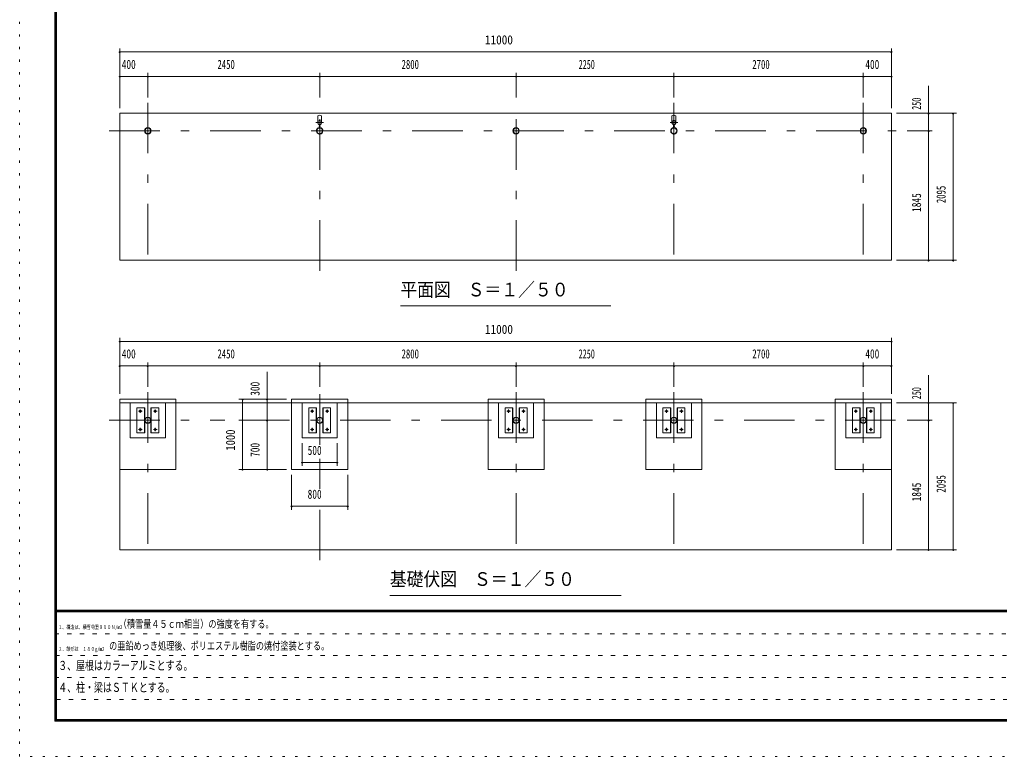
# Model space of a CAD drawing. Units: millimetres, scale not verified, with parts at other scales. Extents: x -25407 to 25413, y -10500 to 10500.
# Drawn here: x -4287 to 9680, y -10500 to 0 of the extents above; entities that cross this region are included whole.
import ezdxf
from ezdxf.enums import TextEntityAlignment as Align

# ---------------------------------------------------------------- set-up
doc = ezdxf.new("R2010")
doc.units = ezdxf.units.MM
doc.header["$LTSCALE"] = 60
for name, pattern in [('USER1', [3, 1, -2]), ('USER3', [24, 12, -5, 2, -5]), ('USER4', [3, 0.5, -2.5])]:
    doc.linetypes.add(name, pattern=pattern)
doc.layers.add('0-1_0-F1TEXT', color=7, linetype='Continuous')
for name, color, linetype, lineweight in [('0-2_1-05BOLD', 7, 'Continuous', 18), ('0-3_1-25CENTER', 3, 'USER3', 18), ('0-5_1-55DIM', 3, 'Continuous', 18), ('0-C_F-F1PAPER', 5, 'Continuous', 18), ('0-D_F-E_J_ADD', 5, 'USER4', 18)]:
    doc.layers.add(name, color=color, linetype=linetype, lineweight=lineweight)
doc.styles.add('ＭＳ ゴシック', font='')
doc.styles.get('ＭＳ ゴシック').set_extended_font_data('MS Gothic')

msp = doc.modelspace()

# ---------------------------------------------------------------- linework, layer by layer
at = {"layer": '0-2_1-05BOLD'}
for p, q in [((-37.24, -1457.81), (-37.24, -1373.23)), ((17.76, -1373.23), (17.76, -1457.81)), ((5012.76, -1373.23), (5012.76, -1457.81)), ((5067.76, -1457.81), (5067.76, -1373.23)), ((-14.35, -1496.06), (-14.35, -1539.41)), ((-12.75, -1540.88), (-12.75, -1494.67)), ((-6.75, -1494.67), (-6.75, -1540.88)), ((-5.14, -1539.41), (-5.14, -1496.06)), ((5035.66, -1539.41), (5035.66, -1496.06)), ((5037.26, -1494.67), (5037.26, -1540.88)), ((5043.26, -1540.88), (5043.26, -1494.67)), ((5044.86, -1496.06), (5044.86, -1539.41)), ((8140.26, -7555.33), (8140.26, -5410.33)), ((-2859.74, -5460.33), (8140.26, -5460.33)), ((-2709.74, -5960.33), (-2709.74, -5460.33)), ((-2508.79, -5890.33), (-2508.79, -5530.32)), ((-2410.69, -5530.32), (-2410.69, -5890.33)), ((-58.79, -5890.33), (-58.79, -5530.32)), ((39.31, -5530.32), (39.31, -5890.33)), ((2741.21, -5530.32), (2741.21, -5890.33)), ((2839.31, -5890.33), (2839.31, -5530.32)), ((4991.21, -5530.32), (4991.21, -5890.33)), ((5089.31, -5890.33), (5089.31, -5530.32)), ((5290.26, -5460.33), (5290.26, -5960.33)), ((7490.26, -5960.33), (7490.26, -5460.33)), ((7691.21, -5890.33), (7691.21, -5530.32)), ((7789.31, -5530.32), (7789.31, -5890.33)), ((7990.26, -5960.33), (7990.26, -5460.33)), ((7990.26, -5960.33), (7490.26, -5960.33)), ((8140.26, -7555.33), (-2859.74, -7555.33))]:
    msp.add_line(p, q, dxfattribs=at)
for points in [[(-2859.74, -1335.33), (-2859.74, -3430.33), (8140.25, -3430.33), (8140.25, -1335.33)], [(-409.74, -5410.33), (390.26, -5410.33), (390.26, -6410.33), (-409.74, -6410.33)], [(3190.26, -5410.33), (2390.26, -5410.33), (2390.26, -6410.33), (3190.26, -6410.33)], [(5440.26, -6410.33), (5440.26, -5410.33), (4640.26, -5410.33), (4640.26, -6410.33)], [(-2504.29, -5890.33), (-2616.29, -5890.33), (-2616.29, -5530.32), (-2504.29, -5530.32)], [(-2303.19, -5530.32), (-2415.18, -5530.32), (-2415.18, -5890.33), (-2303.19, -5890.33)], [(-166.29, -5890.33), (-166.29, -5530.32), (-54.29, -5530.32), (-54.29, -5890.33)], [(34.81, -5530.32), (34.81, -5890.33), (146.81, -5890.33), (146.81, -5530.32)], [(2633.71, -5530.32), (2745.71, -5530.32), (2745.71, -5890.33), (2633.71, -5890.33)], [(2946.81, -5890.33), (2834.81, -5890.33), (2834.81, -5530.32), (2946.81, -5530.32)], [(4883.71, -5530.32), (4883.71, -5890.33), (4995.71, -5890.33), (4995.71, -5530.32)], [(5196.81, -5890.33), (5084.81, -5890.33), (5084.81, -5530.32), (5196.81, -5530.32)], [(7695.71, -5890.33), (7695.71, -5530.32), (7583.71, -5530.32), (7583.71, -5890.33)], [(7896.81, -5530.32), (7896.81, -5890.33), (7784.81, -5890.33), (7784.81, -5530.32)]]:
    msp.add_lwpolyline(points, close=True, dxfattribs=at)
for points in [[(-2859.74, -7555.33), (-2859.74, -5410.33), (-2059.74, -5410.33), (-2059.74, -6410.33), (-2859.74, -6410.33)], [(8140.26, -5410.33), (7340.26, -5410.33), (7340.26, -6410.33), (8140.26, -6410.33)], [(-2709.74, -5960.33), (-2209.74, -5960.33), (-2209.74, -5460.33)], [(240.26, -5460.33), (240.26, -5960.33), (-259.74, -5960.33), (-259.74, -5460.33)], [(3040.26, -5460.33), (3040.26, -5960.33), (2540.26, -5960.33), (2540.26, -5460.33)], [(5290.26, -5960.33), (4790.26, -5960.33), (4790.26, -5460.33)]]:
    msp.add_lwpolyline(points, dxfattribs=at)
for centre, radius in [((-9.74, -1467.33), 27.5), ((-9.74, -1435.98), 2.25), ((5040.26, -1467.33), 27.5), ((5040.26, -1435.98), 2.25), ((-2459.74, -1585.33), 44.55), ((-2459.74, -1585.33), 40.35), ((-9.74, -1585.33), 44.55), ((-9.74, -1585.33), 40.35), ((-9.74, -1633.73), 2.25), ((2790.26, -1585.33), 44.55), ((2790.26, -1585.33), 40.35), ((5040.26, -1585.33), 44.55), ((5040.26, -1585.33), 40.35), ((5040.26, -1633.73), 2.25), ((7740.26, -1585.33), 44.55), ((7740.26, -1585.33), 40.35), ((-2566.24, -5580.33), 14.5), ((-2353.24, -5580.33), 14.5), ((-116.24, -5580.33), 14.5), ((96.76, -5580.33), 14.5), ((2683.76, -5580.33), 14.5), ((2896.76, -5580.33), 14.5), ((4933.76, -5580.33), 14.5), ((5146.76, -5580.33), 14.5), ((7633.76, -5580.33), 14.5), ((7846.76, -5580.33), 14.5), ((-2459.74, -5710.33), 44.55), ((-2459.74, -5710.33), 40.35), ((-9.74, -5710.33), 44.55), ((-9.74, -5710.33), 40.35), ((2790.26, -5710.33), 44.55), ((2790.26, -5710.33), 40.35), ((5040.26, -5710.33), 44.55), ((5040.26, -5710.33), 40.35), ((7740.26, -5710.33), 44.55), ((7740.26, -5710.33), 40.35), ((-2566.24, -5840.32), 14.5), ((-2353.24, -5840.32), 14.5), ((-116.24, -5840.32), 14.5), ((96.76, -5840.32), 14.5), ((2683.76, -5840.32), 14.5), ((2896.76, -5840.32), 14.5), ((4933.76, -5840.32), 14.5), ((5146.76, -5840.32), 14.5), ((7633.76, -5840.32), 14.5), ((7846.76, -5840.32), 14.5)]:
    msp.add_circle(centre, radius, dxfattribs=at)
for centre, radius, start, end in [((-9.74, -1408.72), 44.9, 52.23546, 127.76454), ((5040.26, -1408.72), 44.9, 52.23546, 127.76454), ((-9.74, -1467.33), 29.1, 90, 260.90512), ((-9.74, -1484.73), 44.9, 109.58864, 127.76454), ((-9.74, -1435.98), 3.85, 270, 218.65778), ((-9.74, -1467.33), 29.1, 279.09488, 84.06984), ((-9.74, -1484.73), 44.9, 52.23546, 70.41136), ((5040.26, -1467.33), 29.1, 90, 260.90512), ((5040.26, -1484.73), 44.9, 109.58864, 127.76454), ((5040.26, -1435.98), 3.85, 270, 218.65778), ((5040.26, -1467.33), 29.1, 279.09488, 84.06984), ((5040.26, -1484.73), 44.9, 52.23546, 70.41136), ((-9.74, -1585.33), 46.15, 95.72713, 270.00108), ((-9.74, -1633.73), 3.85, 142.09248, 90), ((-9.74, -1585.33), 46.15, 273.78915, 84.28163), ((5040.26, -1585.33), 46.15, 95.72713, 270.00108), ((5040.26, -1633.73), 3.85, 142.09248, 90), ((5040.26, -1585.33), 46.15, 273.78915, 84.28163)]:
    msp.add_arc(centre, radius, start, end, dxfattribs=at)
at = {"layer": '0-3_1-25CENTER'}
for p, q in [((-2459.74, -1185.33), (-2459.74, -3580.33)), ((-9.74, -3580.33), (-9.74, -1185.33)), ((2790.26, -3580.33), (2790.26, -1185.33)), ((5040.26, -1185.33), (5040.26, -3580.33)), ((7740.26, -1185.33), (7740.26, -3580.33)), ((45.26, -1467.33), (-64.74, -1467.33)), ((1.02, -1517.8), (-20.51, -1517.8)), ((4985.26, -1467.33), (5095.26, -1467.33)), ((5029.5, -1517.8), (5051.02, -1517.8)), ((-3009.74, -1585.33), (8290.25, -1585.33)), ((-2459.74, -5310.33), (-2459.74, -7705.33)), ((-9.74, -6059.77), (-9.74, -5310.33)), ((2790.26, -5310.33), (2790.26, -7705.33)), ((5040.26, -5310.33), (5040.26, -7705.33)), ((7740.26, -5310.33), (7740.26, -7705.33)), ((-2541.24, -5580.33), (-2591.24, -5580.33)), ((-2566.24, -5555.33), (-2566.24, -5605.33)), ((-2328.24, -5580.33), (-2378.24, -5580.33)), ((-2353.24, -5555.33), (-2353.24, -5605.33)), ((-91.24, -5580.33), (-141.24, -5580.33)), ((-116.24, -5555.33), (-116.24, -5605.33)), ((121.76, -5580.33), (71.76, -5580.33)), ((96.76, -5605.33), (96.76, -5555.33)), ((2658.76, -5580.33), (2708.76, -5580.33)), ((2683.76, -5555.33), (2683.76, -5605.33)), ((2871.76, -5580.33), (2921.76, -5580.33)), ((2896.76, -5555.33), (2896.76, -5605.33)), ((4908.76, -5580.33), (4958.76, -5580.33)), ((4933.76, -5555.33), (4933.76, -5605.33)), ((5121.76, -5580.33), (5171.76, -5580.33)), ((5146.76, -5555.33), (5146.76, -5605.33)), ((7658.76, -5580.33), (7608.76, -5580.33)), ((7633.76, -5555.33), (7633.76, -5605.33)), ((7871.76, -5580.33), (7821.76, -5580.33)), ((7846.76, -5555.33), (7846.76, -5605.33)), ((-3009.74, -5710.33), (-1362.57, -5710.33)), ((-1159.74, -5710.33), (8290.25, -5710.33)), ((-2591.24, -5840.32), (-2541.24, -5840.32)), ((-2566.24, -5815.32), (-2566.24, -5865.33)), ((-2378.24, -5840.32), (-2328.24, -5840.32)), ((-2353.24, -5815.32), (-2353.24, -5865.33)), ((-91.24, -5840.32), (-141.24, -5840.32)), ((-116.24, -5815.32), (-116.24, -5865.33)), ((121.76, -5840.32), (71.76, -5840.32)), ((96.76, -5865.33), (96.76, -5815.32)), ((2708.76, -5840.32), (2658.76, -5840.32)), ((2683.76, -5865.33), (2683.76, -5815.32)), ((2871.76, -5840.32), (2921.76, -5840.32)), ((2896.76, -5815.32), (2896.76, -5865.33)), ((4908.76, -5840.32), (4958.76, -5840.32)), ((4933.76, -5865.33), (4933.76, -5815.32)), ((5121.76, -5840.32), (5171.76, -5840.32)), ((5146.76, -5815.32), (5146.76, -5865.33)), ((7608.76, -5840.32), (7658.76, -5840.32)), ((7633.76, -5815.32), (7633.76, -5865.33)), ((7821.76, -5840.32), (7871.76, -5840.32)), ((7846.76, -5815.32), (7846.76, -5865.33)), ((-9.74, -6688.73), (-9.74, -6260.33)), ((-9.74, -7705.33), (-9.74, -6885.33))]:
    msp.add_line(p, q, dxfattribs=at)
at = {"layer": '0-5_1-55DIM'}
for p, q in [((-2859.74, -1260.33), (-2859.74, -410.33)), ((8140.25, -410.33), (8140.25, -1260.33)), ((-2849.74, -460.33), (-2869.74, -460.33)), ((-2859.74, -460.33), (8140.25, -460.33)), ((8150.25, -460.33), (8130.25, -460.33)), ((-2849.74, -810.33), (-2869.74, -810.33)), ((8140.25, -810.33), (-2859.74, -810.33)), ((-2449.74, -810.33), (-2469.74, -810.33)), ((-2459.74, -760.33), (-2459.74, -1110.33)), ((0.26, -810.33), (-19.74, -810.33)), ((-9.74, -1110.33), (-9.74, -760.33)), ((2800.26, -810.33), (2780.26, -810.33)), ((2790.26, -1110.33), (2790.26, -760.33)), ((5050.26, -810.33), (5030.26, -810.33)), ((5040.26, -760.33), (5040.26, -1110.33)), ((7750.26, -810.33), (7730.26, -810.33)), ((7740.26, -1110.33), (7740.26, -760.33)), ((8150.25, -810.33), (8130.25, -810.33)), ((8670.25, -3430.33), (8670.25, -942.83)), ((8215.25, -1335.33), (9070.26, -1335.33)), ((8680.25, -1335.33), (8660.25, -1335.33)), ((9030.26, -1335.33), (9010.26, -1335.33)), ((9020.26, -1335.33), (9020.26, -3430.33)), ((8365.26, -1585.33), (8720.25, -1585.33)), ((8680.25, -1585.33), (8660.25, -1585.33)), ((9070.26, -3430.33), (8215.25, -3430.33)), ((8680.25, -3430.33), (8660.25, -3430.33)), ((9030.26, -3430.33), (9010.26, -3430.33)), ((4140.26, -4080.33), (1140.26, -4080.33)), ((-2849.74, -4585.33), (-2869.74, -4585.33)), ((-2859.74, -4535.33), (-2859.74, -5335.33)), ((8140.26, -4585.33), (-2859.74, -4585.33)), ((8150.26, -4585.33), (8130.26, -4585.33)), ((8140.26, -5335.33), (8140.26, -4535.33)), ((-2459.74, -4885.33), (-2459.74, -5235.33)), ((-9.74, -5235.33), (-9.74, -4885.33)), ((2790.26, -5235.33), (2790.26, -4885.33)), ((5040.26, -4885.33), (5040.26, -5235.33)), ((7740.26, -4885.33), (7740.26, -5235.33)), ((-2849.74, -4935.33), (-2869.74, -4935.33)), ((-2859.74, -4935.33), (8140.26, -4935.33)), ((-2449.74, -4935.33), (-2469.74, -4935.33)), ((-759.74, -6410.33), (-759.74, -5017.83)), ((0.26, -4935.33), (-19.74, -4935.33)), ((2800.26, -4935.33), (2780.26, -4935.33)), ((5050.26, -4935.33), (5030.26, -4935.33)), ((7750.26, -4935.33), (7730.26, -4935.33)), ((8150.26, -4935.33), (8130.26, -4935.33)), ((8670.25, -5067.83), (8670.25, -7555.33)), ((-484.74, -5410.33), (-1159.74, -5410.33)), ((-1099.74, -5410.33), (-1119.74, -5410.33)), ((-1109.74, -5410.33), (-1109.74, -6410.33)), ((-749.74, -5410.33), (-769.74, -5410.33)), ((8215.25, -5460.33), (9070.26, -5460.33)), ((8680.25, -5460.33), (8660.25, -5460.33)), ((9030.26, -5460.33), (9010.26, -5460.33)), ((9020.26, -5460.33), (9020.26, -7555.33)), ((-749.74, -5710.33), (-769.74, -5710.33)), ((8365.26, -5710.33), (8720.25, -5710.33)), ((8680.25, -5710.33), (8660.25, -5710.33)), ((-259.74, -6360.33), (-259.74, -6035.33)), ((240.26, -6360.33), (240.26, -6035.33)), ((-1159.74, -6410.33), (-484.74, -6410.33)), ((-1099.74, -6410.33), (-1119.74, -6410.33)), ((-749.74, -6410.33), (-769.74, -6410.33)), ((-249.74, -6310.33), (-269.74, -6310.33)), ((240.26, -6310.33), (-259.74, -6310.33)), ((250.26, -6310.33), (230.26, -6310.33)), ((-409.74, -6485.33), (-409.74, -6985.33)), ((390.26, -6985.33), (390.26, -6485.33)), ((-399.74, -6935.33), (-419.74, -6935.33)), ((-409.74, -6935.33), (390.26, -6935.33)), ((400.26, -6935.33), (380.26, -6935.33)), ((9070.26, -7555.33), (8215.25, -7555.33)), ((8680.25, -7555.33), (8660.25, -7555.33)), ((9030.26, -7555.33), (9010.26, -7555.33)), ((4290.26, -8205.33), (990.26, -8205.33))]:
    msp.add_line(p, q, dxfattribs=at)
for centre in [(-2859.74, -460.33), (8140.25, -460.33), (-2859.74, -810.33), (-2459.74, -810.33), (-9.74, -810.33), (2790.26, -810.33), (5040.26, -810.33), (7740.26, -810.33), (8140.25, -810.33), (8670.25, -1335.33), (9020.26, -1335.33), (8670.25, -1585.33), (8670.25, -3430.33), (9020.26, -3430.33), (-2859.74, -4585.33), (8140.26, -4585.33), (-2859.74, -4935.33), (-2459.74, -4935.33), (-9.74, -4935.33), (2790.26, -4935.33), (5040.26, -4935.33), (7740.26, -4935.33), (8140.26, -4935.33), (-1109.74, -5410.33), (-759.74, -5410.33), (8670.25, -5460.33), (9020.26, -5460.33), (-759.74, -5710.33), (8670.25, -5710.33), (-1109.74, -6410.33), (-759.74, -6410.33), (-259.74, -6310.33), (240.26, -6310.33), (-409.74, -6935.33), (390.26, -6935.33), (8670.25, -7555.33), (9020.26, -7555.33)]:
    msp.add_arc(centre, 10, 180, 0, dxfattribs=at)
at = {"layer": '0-C_F-F1PAPER'}
for p, q in [((-3762.41, -8415), (24887.59, -8415)), ((24887.59, -8417.5), (-3762.41, -8417.5)), ((-3762.41, -8420), (24887.59, -8420)), ((24887.59, -8422.5), (-3762.41, -8422.5)), ((-3762.41, -8425), (24887.59, -8425)), ((24887.59, -8427.5), (-3762.41, -8427.5)), ((-3762.41, -8430), (24887.59, -8430)), ((24887.59, -8432.5), (-3762.41, -8432.5)), ((-3762.41, -8435), (24887.59, -8435)), ((24887.59, -8437.5), (-3762.41, -8437.5)), ((-3762.41, -8440), (24887.59, -8440))]:
    msp.add_line(p, q, dxfattribs=at)
at = {"layer": '0-C_F-F1PAPER', "color": 6, "linetype": 'USER1'}
for p, q in [((-3787.41, -8752), (14462.6, -8752)), ((14462.6, -9064), (-3787.41, -9064)), ((-3787.41, -9376), (14462.6, -9376)), ((11954.6, -9688), (-3787.41, -9688))]:
    msp.add_line(p, q, dxfattribs=at)
at = {"layer": '0-C_F-F1PAPER'}
for points in [[(-3787.41, 10100), (-3787.41, -10000), (24912.59, -10000), (24912.59, 10100)], [(-3784.91, 10097.5), (-3784.91, -9997.5), (24910.09, -9997.5), (24910.09, 10097.5)], [(-3782.41, 10095), (-3782.41, -9995), (24907.59, -9995), (24907.59, 10095)], [(-3779.91, 10092.5), (24905.09, 10092.5), (24905.09, -9992.5), (-3779.91, -9992.5)], [(-3777.41, 10090), (-3777.41, -9990), (24902.59, -9990), (24902.59, 10090)], [(-3774.91, 10087.5), (24900.09, 10087.5), (24900.09, -9987.5), (-3774.91, -9987.5)], [(-3772.41, 10085), (-3772.41, -9985), (24897.59, -9985), (24897.59, 10085)], [(-3769.91, 10082.5), (24895.09, 10082.5), (24895.09, -9982.5), (-3769.91, -9982.5)], [(-3767.41, 10080), (24892.59, 10080), (24892.59, -9980), (-3767.41, -9980)], [(-3764.91, 10077.5), (24890.09, 10077.5), (24890.09, -9977.5), (-3764.91, -9977.5)], [(-3762.41, 10075), (-3762.41, -9975), (24887.59, -9975), (24887.59, 10075)]]:
    msp.add_lwpolyline(points, close=True, dxfattribs=at)
at = {"layer": '0-D_F-E_J_ADD'}
msp.add_lwpolyline([(-4287.41, 10500), (25412.59, 10500), (25412.59, -10500), (-4287.41, -10500)], close=True, dxfattribs=at)

# ---------------------------------------------------------------- texts
at = {"layer": '0-1_0-F1TEXT', "style": 'ＭＳ ゴシック'}
for s, height, width, p in [('１、構造は、積雪荷重９００Ｎ/m2', 55.35, 0.75, (-3737.4, -8702)), ('（積雪量４５ｃｍ相当）の強度を有する。', 110.7, 0.75, (-2874.91, -8702)), ('２、鉄部は\u3000１８０g/m2', 55.35, 0.75, (-3737.41, -9014)), ('\u3000の亜鉛めっき処理後、ポリエステル樹脂の焼付塗装とする。', 110.7, 0.75, (-3127.81, -9014)), ('３、屋根はカラーアルミとする。', 130.2, 0.7, (-3737.41, -9308.23)), ('４、柱・梁はＳＴＫとする。', 130.2, 0.7, (-3737.41, -9620.23))]:
    msp.add_text(s, height=height, dxfattribs=dict(at, width=width)).set_placement(p, align=Align.BOTTOM_LEFT)
at = {"layer": '0-5_1-55DIM', "color": 7, "style": 'ＭＳ ゴシック'}
for s, height, width, p in [('11000', 130.2, 0.9, (2346.5, -392.56)), ('400', 130.2, 0.75, (-2830.99, -742.57)), ('2450', 130.2, 0.7, (-1467.24, -742.57)), ('2800', 130.2, 0.7, (1157.76, -742.57)), ('2250', 130.2, 0.65, (3682.76, -742.57)), ('2700', 130.2, 0.7, (6157.76, -742.57)), ('400', 130.2, 0.75, (7769, -742.57)), ('平面図\u3000Ｓ＝１／５０', 195.4, 0.9, (1140.26, -4003.68)), ('11000', 130.2, 0.9, (2346.51, -4517.56)), ('400', 130.2, 0.75, (-2830.99, -4867.56)), ('2450', 130.2, 0.7, (-1467.24, -4867.56)), ('2800', 130.2, 0.7, (1157.76, -4867.56)), ('2250', 130.2, 0.65, (3682.76, -4867.56)), ('2700', 130.2, 0.7, (6157.76, -4867.56)), ('400', 130.2, 0.75, (7769.01, -4867.56)), ('500', 130.2, 0.75, (-180.99, -6242.56)), ('800', 130.2, 0.75, (-180.99, -6867.56)), ('基礎伏図\u3000Ｓ＝１／５０', 195.4, 0.9, (990.26, -8128.68))]:
    msp.add_text(s, height=height, dxfattribs=dict(at, width=width)).set_placement(p, align=Align.BOTTOM_LEFT)
for s, width, p in [('250', 0.65, (8602.49, -1285.33)), ('1845', 0.75, (8602.49, -2740.33)), ('2095', 0.7, (8952.49, -2615.33)), ('300', 0.75, (-827.5, -5360.33)), ('250', 0.65, (8602.49, -5410.33)), ('1000', 0.85, (-1177.5, -6142.83)), ('700', 0.75, (-827.5, -6231.58)), ('2095', 0.7, (8952.49, -6740.33)), ('1845', 0.75, (8602.49, -6865.33))]:
    msp.add_text(s, height=130.2, rotation=90, dxfattribs=dict(at, width=width)).set_placement(p, align=Align.BOTTOM_LEFT)

doc.saveas('drawing.dxf')
